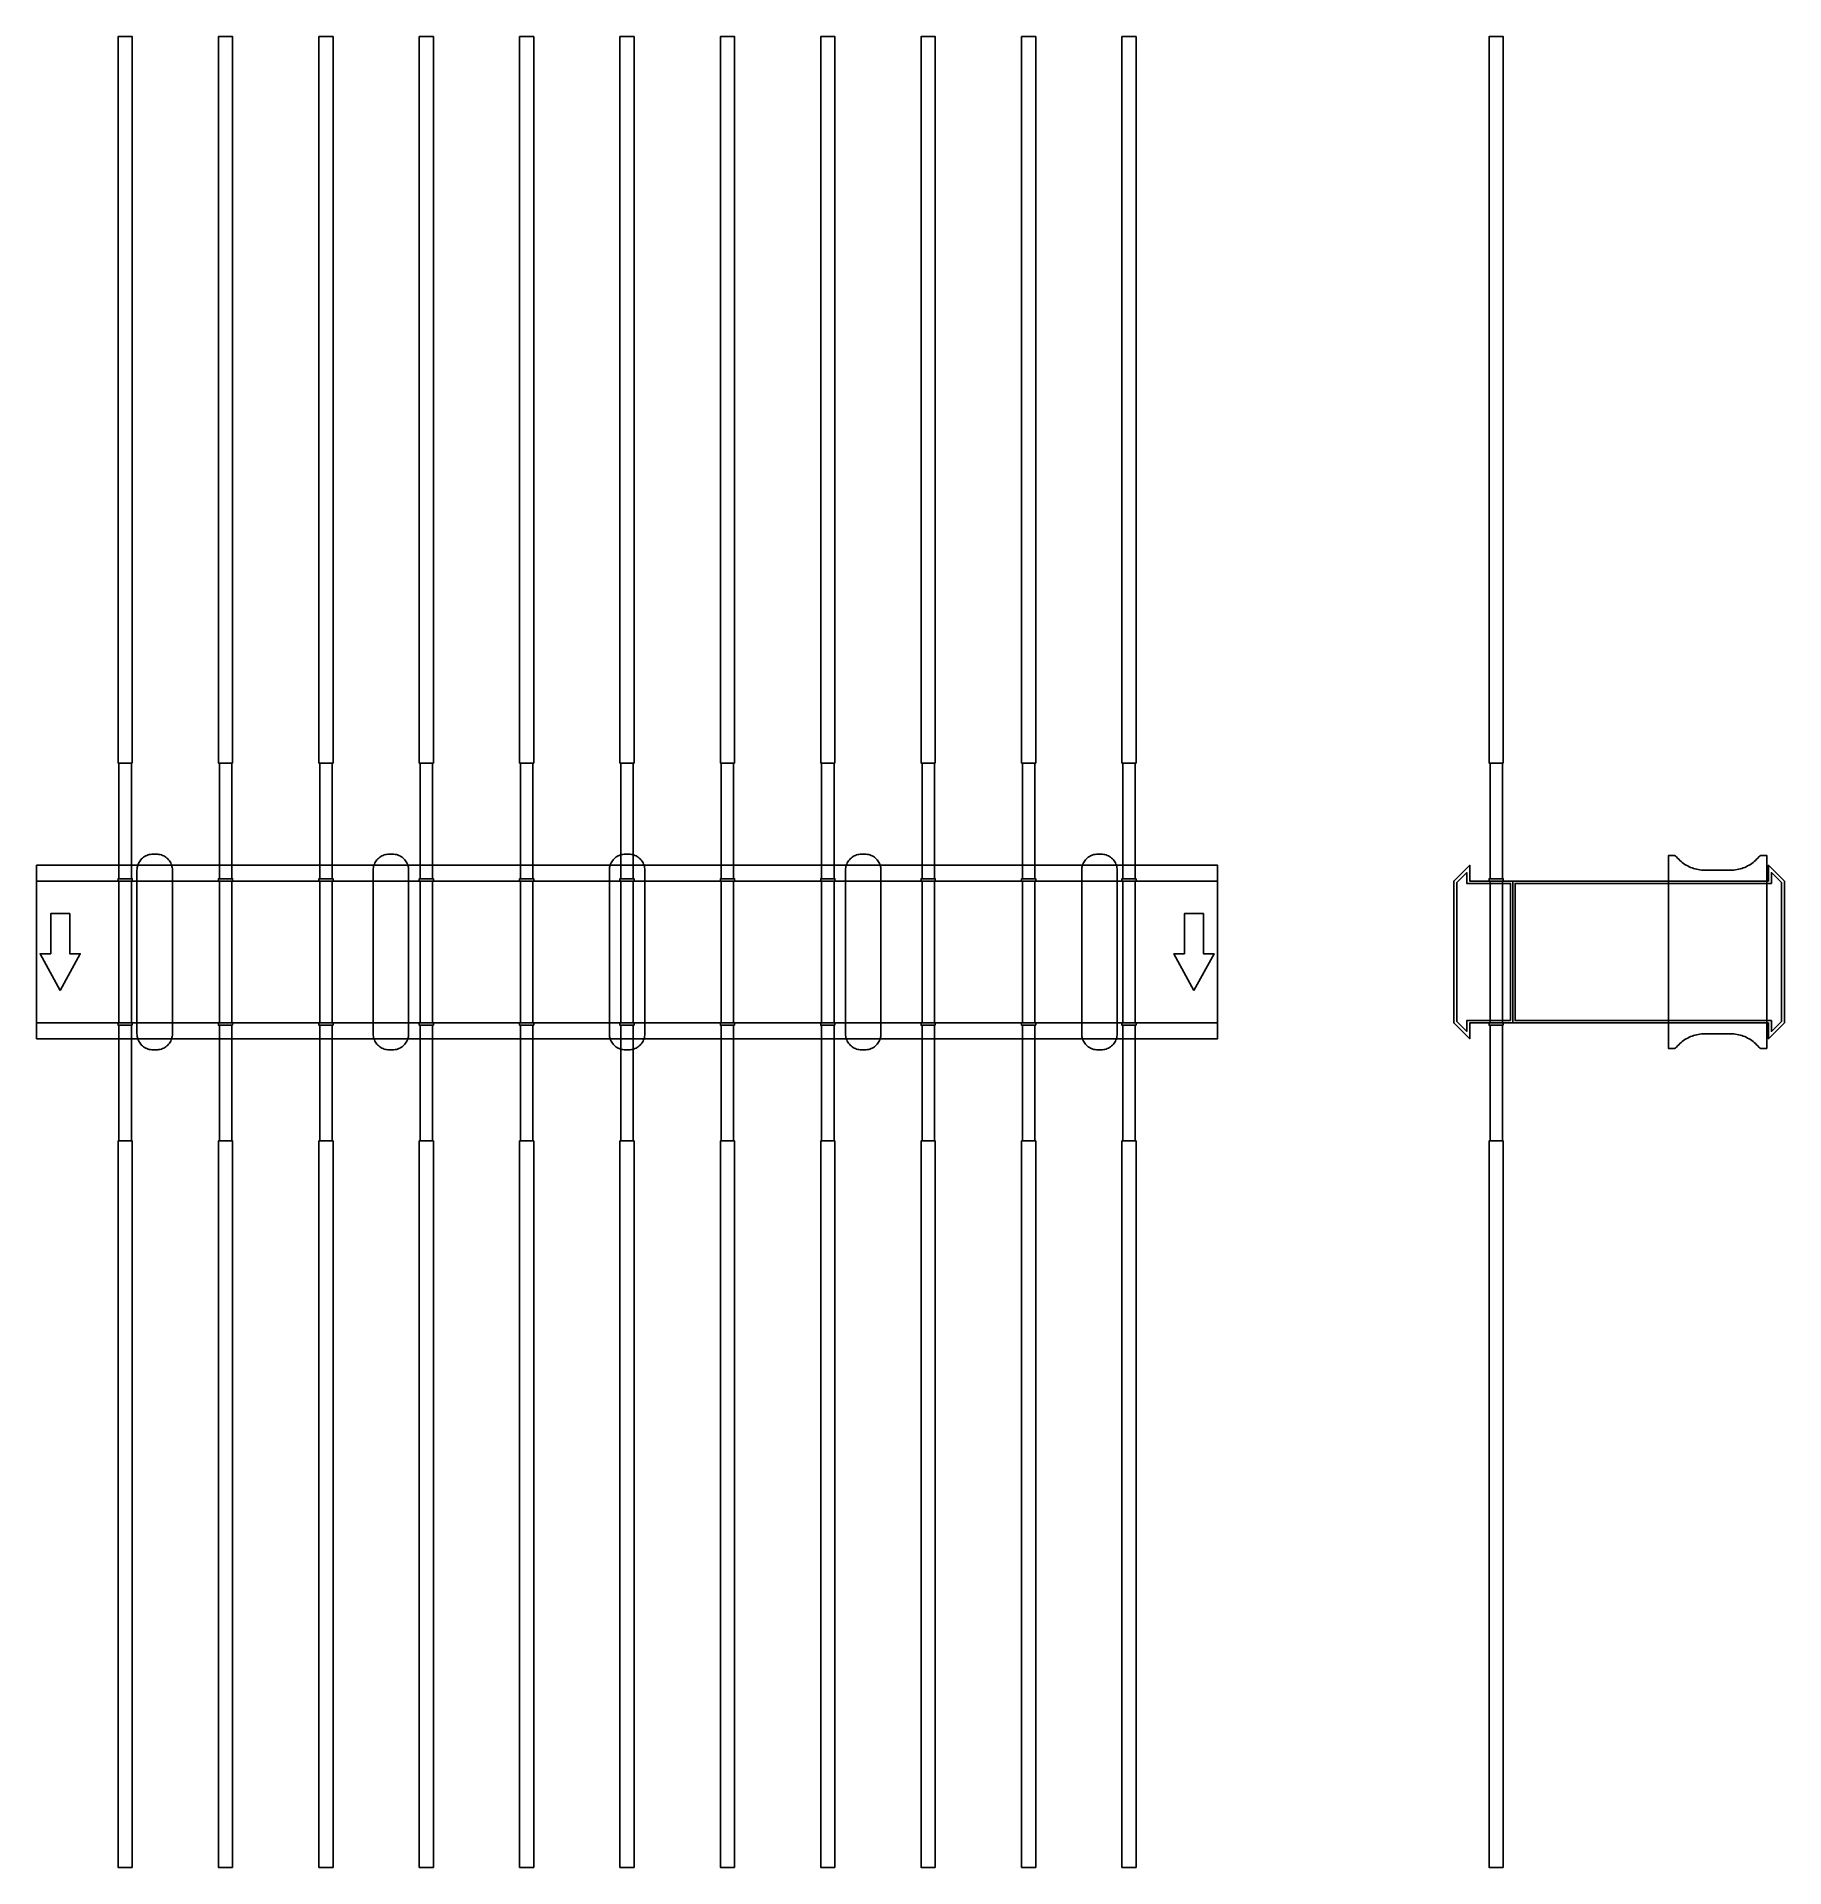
# Model space of a CAD drawing. Extents: x 0 to 1480, y -775 to 775.
import ezdxf

# ---------------------------------------------------------------- set-up
doc = ezdxf.new("R2010")
doc.units = 0
doc.layers.add('Halfen', color=7, linetype='CONTINUOUS')

msp = doc.modelspace()

# ---------------------------------------------------------------- linework, layer by layer
at = {"layer": 'Halfen', "color": 7}
for points in [[(81, 160), (81, 775), (69, 775), (69, 160)], [(166, 160), (166, 775), (154, 775), (154, 160)], [(251, 160), (251, 775), (239, 775), (239, 160)], [(336, 160), (336, 775), (324, 775), (324, 160)], [(421, 160), (421, 775), (409, 775), (409, 160)], [(506, 160), (506, 775), (494, 775), (494, 160)], [(591, 160), (591, 775), (579, 775), (579, 160)], [(676, 160), (676, 775), (664, 775), (664, 160)], [(761, 160), (761, 775), (749, 775), (749, 160)], [(846, 160), (846, 775), (834, 775), (834, 160)], [(931, 160), (931, 775), (919, 775), (919, 160)], [(1242, 160), (1242, 775), (1230, 775), (1230, 160)], [(80.25, 62), (80.25, 160), (69.75, 160), (69.75, 62)], [(165.25, 62), (165.25, 160), (154.75, 160), (154.75, 62)], [(250.25, 62), (250.25, 160), (239.75, 160), (239.75, 62)], [(335.25, 62), (335.25, 160), (324.75, 160), (324.75, 62)], [(420.25, 62), (420.25, 160), (409.75, 160), (409.75, 62)], [(505.25, 62), (505.25, 160), (494.75, 160), (494.75, 62)], [(590.25, 62), (590.25, 160), (579.75, 160), (579.75, 62)], [(675.25, 62), (675.25, 160), (664.75, 160), (664.75, 62)], [(760.25, 62), (760.25, 160), (749.75, 160), (749.75, 62)], [(845.25, 62), (845.25, 160), (834.75, 160), (834.75, 62)], [(930.25, 62), (930.25, 160), (919.75, 160), (919.75, 62)], [(1241.25, 62), (1241.25, 160), (1230.75, 160), (1230.75, 62)], [(115, -69.3), (115, -56.8), (115, 69.3), (114.958, 70.359), (114.834, 71.412), (114.627, 72.452), (114.339, 73.472), (113.972, 74.466), (113.529, 75.429), (113.011, 76.354), (112.422, 77.235), (111.765, 78.068), (111.046, 78.846), (110.268, 79.565), (109.435, 80.222), (108.554, 80.811), (107.629, 81.329), (106.666, 81.772), (105.672, 82.139), (104.652, 82.427), (103.612, 82.634), (102.559, 82.758), (101.5, 82.8), (98.5, 82.8), (97.441, 82.758), (96.388, 82.634), (95.348, 82.427), (94.328, 82.139), (93.334, 81.772), (92.371, 81.329), (91.446, 80.811), (90.565, 80.222), (89.732, 79.565), (88.954, 78.846), (88.235, 78.068), (87.578, 77.235), (86.989, 76.354), (86.471, 75.429), (86.028, 74.466), (85.661, 73.472), (85.373, 72.452), (85.166, 71.412), (85.042, 70.359), (85, 69.3), (85, -56.8), (85, -69.3), (85.042, -70.359), (85.166, -71.412), (85.373, -72.452), (85.661, -73.472), (86.028, -74.466), (86.471, -75.429), (86.989, -76.354), (87.578, -77.235), (88.235, -78.068), (88.954, -78.846), (89.732, -79.565), (90.565, -80.222), (91.446, -80.811), (92.371, -81.329), (93.334, -81.772), (94.328, -82.139), (95.348, -82.427), (96.388, -82.634), (97.441, -82.758), (98.5, -82.8), (101.5, -82.8), (102.559, -82.758), (103.612, -82.634), (104.652, -82.427), (105.672, -82.139), (106.666, -81.772), (107.629, -81.329), (108.554, -80.811), (109.435, -80.222), (110.268, -79.565), (111.046, -78.846), (111.765, -78.068), (112.422, -77.235), (113.011, -76.354), (113.529, -75.429), (113.972, -74.466), (114.339, -73.472), (114.627, -72.452), (114.834, -71.412), (114.958, -70.359), (115, -69.3)], [(315, -69.3), (315, -56.8), (315, 69.3), (314.958, 70.359), (314.834, 71.412), (314.627, 72.452), (314.339, 73.472), (313.972, 74.466), (313.529, 75.429), (313.011, 76.354), (312.422, 77.235), (311.765, 78.068), (311.046, 78.846), (310.268, 79.565), (309.435, 80.222), (308.554, 80.811), (307.629, 81.329), (306.666, 81.772), (305.672, 82.139), (304.652, 82.427), (303.612, 82.634), (302.559, 82.758), (301.5, 82.8), (298.5, 82.8), (297.441, 82.758), (296.388, 82.634), (295.348, 82.427), (294.328, 82.139), (293.334, 81.772), (292.371, 81.329), (291.446, 80.811), (290.565, 80.222), (289.732, 79.565), (288.954, 78.846), (288.235, 78.068), (287.578, 77.235), (286.989, 76.354), (286.471, 75.429), (286.028, 74.466), (285.661, 73.472), (285.373, 72.452), (285.166, 71.412), (285.042, 70.359), (285, 69.3), (285, -56.8), (285, -69.3), (285.042, -70.359), (285.166, -71.412), (285.373, -72.452), (285.661, -73.472), (286.028, -74.466), (286.471, -75.429), (286.989, -76.354), (287.578, -77.235), (288.235, -78.068), (288.954, -78.846), (289.732, -79.565), (290.565, -80.222), (291.446, -80.811), (292.371, -81.329), (293.334, -81.772), (294.328, -82.139), (295.348, -82.427), (296.388, -82.634), (297.441, -82.758), (298.5, -82.8), (301.5, -82.8), (302.559, -82.758), (303.612, -82.634), (304.652, -82.427), (305.672, -82.139), (306.666, -81.772), (307.629, -81.329), (308.554, -80.811), (309.435, -80.222), (310.268, -79.565), (311.046, -78.846), (311.765, -78.068), (312.422, -77.235), (313.011, -76.354), (313.529, -75.429), (313.972, -74.466), (314.339, -73.472), (314.627, -72.452), (314.834, -71.412), (314.958, -70.359), (315, -69.3)], [(515, -69.3), (515, -56.8), (515, 69.3), (514.958, 70.359), (514.834, 71.412), (514.627, 72.452), (514.339, 73.472), (513.972, 74.466), (513.529, 75.429), (513.011, 76.354), (512.422, 77.235), (511.765, 78.068), (511.046, 78.846), (510.268, 79.565), (509.435, 80.222), (508.554, 80.811), (507.629, 81.329), (506.666, 81.772), (505.672, 82.139), (504.652, 82.427), (503.612, 82.634), (502.559, 82.758), (501.5, 82.8), (498.5, 82.8), (497.441, 82.758), (496.388, 82.634), (495.348, 82.427), (494.328, 82.139), (493.334, 81.772), (492.371, 81.329), (491.446, 80.811), (490.565, 80.222), (489.732, 79.565), (488.954, 78.846), (488.235, 78.068), (487.578, 77.235), (486.989, 76.354), (486.471, 75.429), (486.028, 74.466), (485.661, 73.472), (485.373, 72.452), (485.166, 71.412), (485.042, 70.359), (485, 69.3), (485, -56.8), (485, -69.3), (485.042, -70.359), (485.166, -71.412), (485.373, -72.452), (485.661, -73.472), (486.028, -74.466), (486.471, -75.429), (486.989, -76.354), (487.578, -77.235), (488.235, -78.068), (488.954, -78.846), (489.732, -79.565), (490.565, -80.222), (491.446, -80.811), (492.371, -81.329), (493.334, -81.772), (494.328, -82.139), (495.348, -82.427), (496.388, -82.634), (497.441, -82.758), (498.5, -82.8), (501.5, -82.8), (502.559, -82.758), (503.612, -82.634), (504.652, -82.427), (505.672, -82.139), (506.666, -81.772), (507.629, -81.329), (508.554, -80.811), (509.435, -80.222), (510.268, -79.565), (511.046, -78.846), (511.765, -78.068), (512.422, -77.235), (513.011, -76.354), (513.529, -75.429), (513.972, -74.466), (514.339, -73.472), (514.627, -72.452), (514.834, -71.412), (514.958, -70.359), (515, -69.3)], [(715, -69.3), (715, -56.8), (715, 69.3), (714.958, 70.359), (714.834, 71.412), (714.627, 72.452), (714.339, 73.472), (713.972, 74.466), (713.529, 75.429), (713.011, 76.354), (712.422, 77.235), (711.765, 78.068), (711.046, 78.846), (710.268, 79.565), (709.435, 80.222), (708.554, 80.811), (707.629, 81.329), (706.666, 81.772), (705.672, 82.139), (704.652, 82.427), (703.612, 82.634), (702.559, 82.758), (701.5, 82.8), (698.5, 82.8), (697.441, 82.758), (696.388, 82.634), (695.348, 82.427), (694.328, 82.139), (693.334, 81.772), (692.371, 81.329), (691.446, 80.811), (690.565, 80.222), (689.732, 79.565), (688.954, 78.846), (688.235, 78.068), (687.578, 77.235), (686.989, 76.354), (686.471, 75.429), (686.028, 74.466), (685.661, 73.472), (685.373, 72.452), (685.166, 71.412), (685.042, 70.359), (685, 69.3), (685, -56.8), (685, -69.3), (685.042, -70.359), (685.166, -71.412), (685.373, -72.452), (685.661, -73.472), (686.028, -74.466), (686.471, -75.429), (686.989, -76.354), (687.578, -77.235), (688.235, -78.068), (688.954, -78.846), (689.732, -79.565), (690.565, -80.222), (691.446, -80.811), (692.371, -81.329), (693.334, -81.772), (694.328, -82.139), (695.348, -82.427), (696.388, -82.634), (697.441, -82.758), (698.5, -82.8), (701.5, -82.8), (702.559, -82.758), (703.612, -82.634), (704.652, -82.427), (705.672, -82.139), (706.666, -81.772), (707.629, -81.329), (708.554, -80.811), (709.435, -80.222), (710.268, -79.565), (711.046, -78.846), (711.765, -78.068), (712.422, -77.235), (713.011, -76.354), (713.529, -75.429), (713.972, -74.466), (714.339, -73.472), (714.627, -72.452), (714.834, -71.412), (714.958, -70.359), (715, -69.3)], [(915, -69.3), (915, -56.8), (915, 69.3), (914.958, 70.359), (914.834, 71.412), (914.627, 72.452), (914.339, 73.472), (913.972, 74.466), (913.529, 75.429), (913.011, 76.354), (912.422, 77.235), (911.765, 78.068), (911.046, 78.846), (910.268, 79.565), (909.435, 80.222), (908.554, 80.811), (907.629, 81.329), (906.666, 81.772), (905.672, 82.139), (904.652, 82.427), (903.612, 82.634), (902.559, 82.758), (901.5, 82.8), (898.5, 82.8), (897.441, 82.758), (896.388, 82.634), (895.348, 82.427), (894.328, 82.139), (893.334, 81.772), (892.371, 81.329), (891.446, 80.811), (890.565, 80.222), (889.732, 79.565), (888.954, 78.846), (888.235, 78.068), (887.578, 77.235), (886.989, 76.354), (886.471, 75.429), (886.028, 74.466), (885.661, 73.472), (885.373, 72.452), (885.166, 71.412), (885.042, 70.359), (885, 69.3), (885, -56.8), (885, -69.3), (885.042, -70.359), (885.166, -71.412), (885.373, -72.452), (885.661, -73.472), (886.028, -74.466), (886.471, -75.429), (886.989, -76.354), (887.578, -77.235), (888.235, -78.068), (888.954, -78.846), (889.732, -79.565), (890.565, -80.222), (891.446, -80.811), (892.371, -81.329), (893.334, -81.772), (894.328, -82.139), (895.348, -82.427), (896.388, -82.634), (897.441, -82.758), (898.5, -82.8), (901.5, -82.8), (902.559, -82.758), (903.612, -82.634), (904.652, -82.427), (905.672, -82.139), (906.666, -81.772), (907.629, -81.329), (908.554, -80.811), (909.435, -80.222), (910.268, -79.565), (911.046, -78.846), (911.765, -78.068), (912.422, -77.235), (913.011, -76.354), (913.529, -75.429), (913.972, -74.466), (914.339, -73.472), (914.627, -72.452), (914.834, -71.412), (914.958, -70.359), (915, -69.3)], [(1465, -81.8), (1465, 81.8), (1461, 81.8), (1460.846, 81.797), (1460.691, 81.786), (1460.538, 81.769), (1460.385, 81.746), (1460.234, 81.715), (1460.084, 81.678), (1459.936, 81.634), (1459.789, 81.584), (1459.646, 81.527), (1459.505, 81.464), (1459.366, 81.395), (1459.231, 81.32), (1459.1, 81.239), (1458.972, 81.153), (1458.848, 81.06), (1458.728, 80.963), (1458.613, 80.86), (1458.502, 80.752), (1458.397, 80.639), (1458.296, 80.522), (1457.41, 79.491), (1456.479, 78.5), (1455.505, 77.551), (1454.491, 76.646), (1453.437, 75.787), (1452.347, 74.975), (1451.222, 74.211), (1450.064, 73.499), (1448.876, 72.838), (1447.66, 72.23), (1446.418, 71.676), (1445.153, 71.178), (1443.867, 70.736), (1442.563, 70.351), (1441.243, 70.024), (1439.911, 69.756), (1438.567, 69.547), (1437.216, 69.397), (1435.859, 69.307), (1434.5, 69.277), (1412.5, 69.277), (1411.141, 69.307), (1409.784, 69.397), (1408.433, 69.547), (1407.089, 69.756), (1405.757, 70.024), (1404.437, 70.351), (1403.133, 70.736), (1401.847, 71.178), (1400.582, 71.676), (1399.34, 72.23), (1398.124, 72.838), (1396.936, 73.499), (1395.778, 74.211), (1394.653, 74.975), (1393.563, 75.787), (1392.509, 76.646), (1391.495, 77.551), (1390.521, 78.5), (1389.59, 79.491), (1388.704, 80.522), (1388.603, 80.639), (1388.498, 80.752), (1388.387, 80.86), (1388.272, 80.963), (1388.152, 81.06), (1388.028, 81.153), (1387.9, 81.239), (1387.769, 81.32), (1387.634, 81.395), (1387.495, 81.464), (1387.354, 81.527), (1387.211, 81.584), (1387.064, 81.634), (1386.916, 81.678), (1386.766, 81.715), (1386.615, 81.746), (1386.462, 81.769), (1386.309, 81.786), (1386.154, 81.797), (1386, 81.8), (1382, 81.8), (1382, -81.8), (1386, -81.8), (1386.154, -81.797), (1386.309, -81.786), (1386.462, -81.769), (1386.615, -81.746), (1386.766, -81.715), (1386.916, -81.678), (1387.064, -81.634), (1387.211, -81.584), (1387.354, -81.527), (1387.495, -81.464), (1387.634, -81.395), (1387.769, -81.32), (1387.9, -81.239), (1388.028, -81.153), (1388.152, -81.06), (1388.272, -80.963), (1388.387, -80.86), (1388.498, -80.752), (1388.603, -80.639), (1388.704, -80.522), (1389.59, -79.491), (1390.521, -78.5), (1391.495, -77.551), (1392.509, -76.646), (1393.563, -75.787), (1394.653, -74.975), (1395.778, -74.211), (1396.936, -73.499), (1398.124, -72.838), (1399.34, -72.23), (1400.582, -71.676), (1401.847, -71.178), (1403.133, -70.736), (1404.437, -70.351), (1405.757, -70.024), (1407.089, -69.756), (1408.433, -69.547), (1409.784, -69.397), (1411.141, -69.307), (1412.5, -69.277), (1434.5, -69.277), (1435.859, -69.307), (1437.216, -69.397), (1438.567, -69.547), (1439.911, -69.756), (1441.243, -70.024), (1442.563, -70.351), (1443.867, -70.736), (1445.153, -71.178), (1446.418, -71.676), (1447.66, -72.23), (1448.876, -72.838), (1450.064, -73.499), (1451.222, -74.211), (1452.347, -74.975), (1453.437, -75.787), (1454.491, -76.646), (1455.505, -77.551), (1456.479, -78.5), (1457.41, -79.491), (1458.296, -80.522), (1458.397, -80.639), (1458.502, -80.752), (1458.613, -80.86), (1458.728, -80.963), (1458.848, -81.06), (1458.972, -81.153), (1459.1, -81.239), (1459.231, -81.32), (1459.366, -81.395), (1459.505, -81.464), (1459.646, -81.527), (1459.789, -81.584), (1459.936, -81.634), (1460.084, -81.678), (1460.234, -81.715), (1460.385, -81.746), (1460.538, -81.769), (1460.691, -81.786), (1460.846, -81.797), (1461, -81.8)], [(0, -73.5), (1000, -73.5), (1000, 73.5), (0, 73.5)], [(81, 60), (81, 62), (69, 62), (69, 60)], [(166, 60), (166, 62), (154, 62), (154, 60)], [(251, 60), (251, 62), (239, 62), (239, 60)], [(336, 60), (336, 62), (324, 62), (324, 60)], [(421, 60), (421, 62), (409, 62), (409, 60)], [(506, 60), (506, 62), (494, 62), (494, 60)], [(591, 60), (591, 62), (579, 62), (579, 60)], [(676, 60), (676, 62), (664, 62), (664, 60)], [(761, 60), (761, 62), (749, 62), (749, 60)], [(846, 60), (846, 62), (834, 62), (834, 60)], [(931, 60), (931, 62), (919, 62), (919, 60)], [(1250, -60), (1250, 60), (1213.5, 60), (1213.5, 73.5), (1200, 60), (1200, -60), (1213.5, -73.5), (1213.5, -60)], [(1248, -58), (1248, 58), (1211, 58), (1211, 67.25), (1202.5, 58.75), (1202.5, -58.75), (1211, -67.25), (1211, -58)], [(1242, 60), (1242, 62), (1230, 62), (1230, 60)], [(1480, -60), (1480, 60), (1466.5, 73.5), (1466.5, 60), (1250, 60), (1250, -60), (1466.5, -60), (1466.5, -73.5)], [(1477.5, -58.75), (1477.5, 58.75), (1469, 67.25), (1469, 58), (1252, 58), (1252, -58), (1469, -58), (1469, -67.25)], [(0, -60), (1000, -60), (1000, 60), (0, 60)], [(80.25, -60), (80.25, 60), (69.75, 60), (69.75, -60)], [(165.25, -60), (165.25, 60), (154.75, 60), (154.75, -60)], [(250.25, -60), (250.25, 60), (239.75, 60), (239.75, -60)], [(335.25, -60), (335.25, 60), (324.75, 60), (324.75, -60)], [(420.25, -60), (420.25, 60), (409.75, 60), (409.75, -60)], [(505.25, -60), (505.25, 60), (494.75, 60), (494.75, -60)], [(590.25, -60), (590.25, 60), (579.75, 60), (579.75, -60)], [(675.25, -60), (675.25, 60), (664.75, 60), (664.75, -60)], [(760.25, -60), (760.25, 60), (749.75, 60), (749.75, -60)], [(845.25, -60), (845.25, 60), (834.75, 60), (834.75, -60)], [(930.25, -60), (930.25, 60), (919.75, 60), (919.75, -60)], [(1241.25, -60), (1241.25, 60), (1230.75, 60), (1230.75, -60)], [(20, -32.5), (37, -1.5), (28, -1.5), (28, 32.5), (12, 32.5), (12, -1.5), (3, -1.5)], [(980, -32.5), (997, -1.5), (988, -1.5), (988, 32.5), (972, 32.5), (972, -1.5), (963, -1.5)], [(81, -62), (81, -60), (69, -60), (69, -62)], [(80.25, -160), (80.25, -62), (69.75, -62), (69.75, -160)], [(166, -62), (166, -60), (154, -60), (154, -62)], [(165.25, -160), (165.25, -62), (154.75, -62), (154.75, -160)], [(251, -62), (251, -60), (239, -60), (239, -62)], [(250.25, -160), (250.25, -62), (239.75, -62), (239.75, -160)], [(336, -62), (336, -60), (324, -60), (324, -62)], [(335.25, -160), (335.25, -62), (324.75, -62), (324.75, -160)], [(421, -62), (421, -60), (409, -60), (409, -62)], [(420.25, -160), (420.25, -62), (409.75, -62), (409.75, -160)], [(506, -62), (506, -60), (494, -60), (494, -62)], [(505.25, -160), (505.25, -62), (494.75, -62), (494.75, -160)], [(591, -62), (591, -60), (579, -60), (579, -62)], [(590.25, -160), (590.25, -62), (579.75, -62), (579.75, -160)], [(676, -62), (676, -60), (664, -60), (664, -62)], [(675.25, -160), (675.25, -62), (664.75, -62), (664.75, -160)], [(761, -62), (761, -60), (749, -60), (749, -62)], [(760.25, -160), (760.25, -62), (749.75, -62), (749.75, -160)], [(846, -62), (846, -60), (834, -60), (834, -62)], [(845.25, -160), (845.25, -62), (834.75, -62), (834.75, -160)], [(931, -62), (931, -60), (919, -60), (919, -62)], [(930.25, -160), (930.25, -62), (919.75, -62), (919.75, -160)], [(1242, -62), (1242, -60), (1230, -60), (1230, -62)], [(1241.25, -160), (1241.25, -62), (1230.75, -62), (1230.75, -160)], [(81, -775), (81, -160), (69, -160), (69, -775)], [(166, -775), (166, -160), (154, -160), (154, -775)], [(251, -775), (251, -160), (239, -160), (239, -775)], [(336, -775), (336, -160), (324, -160), (324, -775)], [(421, -775), (421, -160), (409, -160), (409, -775)], [(506, -775), (506, -160), (494, -160), (494, -775)], [(591, -775), (591, -160), (579, -160), (579, -775)], [(676, -775), (676, -160), (664, -160), (664, -775)], [(761, -775), (761, -160), (749, -160), (749, -775)], [(846, -775), (846, -160), (834, -160), (834, -775)], [(931, -775), (931, -160), (919, -160), (919, -775)], [(1242, -775), (1242, -160), (1230, -160), (1230, -775)]]:
    msp.add_lwpolyline(points, close=True, dxfattribs=at)

doc.saveas('drawing.dxf')
